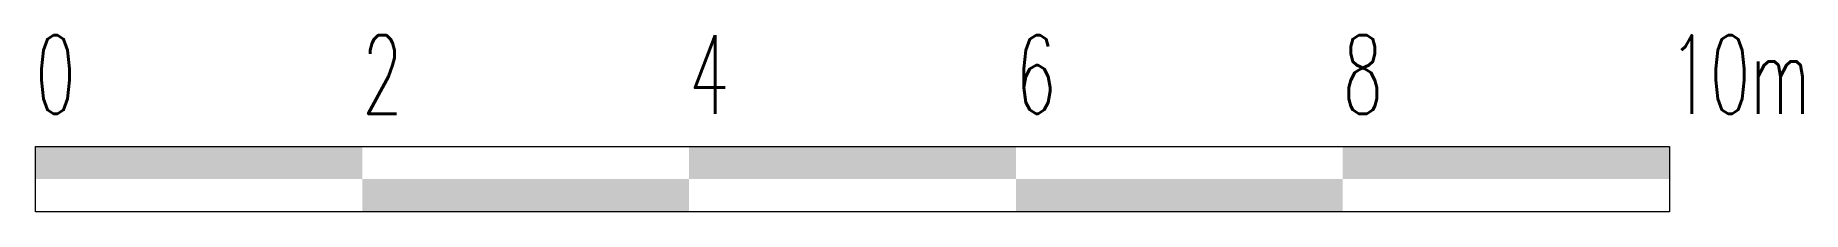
# Model space of a CAD drawing. Header units: inches. Extents: x 0 to 10815, y 0 to 1080.
import ezdxf

# ---------------------------------------------------------------- set-up
doc = ezdxf.new("R2010")
doc.units = ezdxf.units.IN
doc.header["$MEASUREMENT"] = 0
doc.styles.add('_TXT', font='TXT.shx', dxfattribs={"width": 0.8})

msp = doc.modelspace()

# ---------------------------------------------------------------- linework, layer by layer
at = {"color": 7, "lineweight": 0}
for p, q in [((0, 400), (10000, 400)), ((0, 200), (0, 400)), ((10000, 400), (10000, 0)), ((0, 0), (0, 200)), ((10000, 0), (0, 0))]:
    msp.add_line(p, q, dxfattribs=at)
for points in [[(0, 200), (0, 400), (2000, 200), (2000, 400)], [(4000, 200), (4000, 400), (6000, 200), (6000, 400)], [(8000, 200), (8000, 400), (10000, 200), (10000, 400)], [(2000, 0), (2000, 200), (4000, 0), (4000, 200)], [(6000, 0), (6000, 200), (8000, 0), (8000, 200)]]:
    msp.add_solid(points, dxfattribs=at)

# ---------------------------------------------------------------- texts
at = {"color": 7, "lineweight": 0, "style": '_TXT', "width": 0.6}
for s, p in [('0', (0, 600)), ('2', (2000, 600)), ('4', (4000, 600)), ('6', (6000, 600)), ('8', (8000, 600)), ('10m', (10000, 600))]:
    msp.add_text(s, height=480, dxfattribs=at).set_placement(p)

doc.saveas('drawing.dxf')
